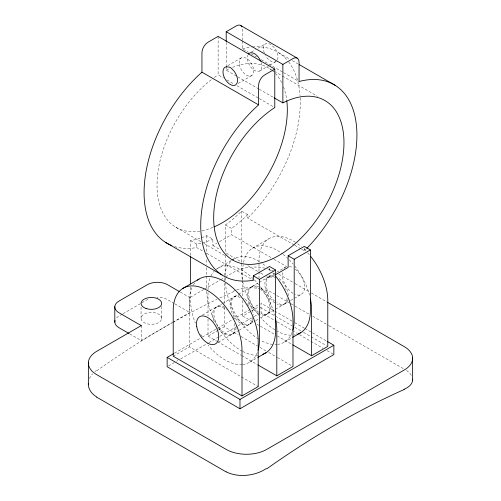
<?xml version="1.0" encoding="UTF-8"?>
<svg xmlns="http://www.w3.org/2000/svg" width="501" height="501" viewBox="0 0 501 501"><rect width="100%" height="100%" fill="white"/><g stroke="black" fill="none" stroke-linecap="round" stroke-linejoin="round"><path stroke-width="0.38" stroke-dasharray="2.5 1.88" d="M227.755 65.662L241.213 57.891M251.333 52.048L255.391 49.705M258.096 48.146L265.53 43.85M238.2 83.416L251.69 75.626M259.787 70.954L269.225 65.506M269.895 65.117L275.963 61.617M190.612 255.328L190.612 240.574A106.437 61.454 -60 0 0 206.8 235.702L212.869 239.202L212.869 245.477L216.858 243.173M219.519 241.639L231.481 234.731L273.295 258.873M122.363 314.083L118.994 316.031A14.304 8.26 0 0 0 115.8 318.843M123.039 313.695L147.319 299.679A14.304 8.26 0 0 1 148.791 298.934M217.666 268.317L231.155 260.526M231.831 260.138L233.854 258.973M252.466 248.227L268.649 238.883M172.883 322.293L189.597 312.643L189.597 297.694L203.826 289.478M204.502 289.09L220.089 280.09M220.766 279.702L224.83 277.354M225.506 276.959L234.311 271.874A28.613 16.52 0 0 1 265.042 268.192M129.784 333.942L139.228 339.39A14.304 8.26 0 0 0 141.451 340.442L172.212 322.682M202.304 315.173L215.787 307.389M217.002 306.687L221.724 303.963M222.4 303.575L233.19 297.344M234.405 296.642L237.775 294.694M238.451 294.306L250.588 287.298M251.803 286.597L258.547 282.702M259.217 282.313L267.985 277.253M269.2 276.552L275.945 272.657M276.621 272.268L285.388 267.208M266.82 276.627L269.519 278.18L274.836 275.112M174.573 353.092L201.59 337.492M202.266 337.104L217.121 328.524M217.797 328.136L259.668 303.963M173.214 356.211L189.403 346.867L258.19 386.584M208.015 319.049L208.015 336.121L218.129 330.278M218.805 329.89L224.197 326.777L238.363 334.95M242.81 300.506L242.81 316.031L250.907 311.359M251.577 310.971L258.998 306.687M168.493 365.943L175.926 361.653M176.602 361.265L177.949 360.488M180.654 358.929L208.341 342.941M209.017 342.552L219.15 336.703M219.826 336.309L237.38 326.176M238.056 325.782L253.594 316.814M254.27 316.425L259.668 313.307M218.311 342.271L231.8 334.48M233.015 333.779L238.407 330.666M239.083 330.278L249.197 324.435M250.412 323.734L255.134 321.009M255.804 320.621L259.856 318.285M260.526 317.897L266.595 314.39M267.81 313.689L283.998 304.345M285.213 303.644L289.929 300.919M290.605 300.531L301.395 294.3M249.749 362.104L257.17 357.827M284.549 342.014L291.964 337.73M278.888 52.855L289.678 59.08M292.377 60.64L297.769 63.752M242.409 41.038L242.409 48.81L248.477 52.317M251.176 53.876L256.568 56.989M261.29 59.713L282.871 72.175M283.547 72.564L299.059 81.519M269.651 68.668L270.997 69.445M271.674 69.839L273.696 71.004M274.373 71.392L281.787 75.676M282.464 76.064L317.534 96.311M226.22 66.332L226.22 70.178L237.011 76.403M237.687 76.797L258.591 88.865M259.267 89.253L273.427 97.432M218.129 36.391L218.129 74.849L223.521 77.962M226.897 79.909L234.311 84.193M237.011 85.752L258.591 98.209M259.267 98.597L274.78 107.552M225.412 251.452L225.412 224.955A106.437 61.454 -60 0 0 241.601 211.14L247.669 214.641L247.669 218.11L294.2 244.976M294.876 245.365L300.944 248.872M301.621 249.26L304.314 250.819A110.445 63.765 -60 0 0 306.336 248.809M225.412 224.955L231.481 228.456L231.481 234.731M273.972 259.261L286.785 266.657M278.844 274.222L294.438 283.228M295.114 283.616L310.708 292.622M311.384 293.01L326.978 302.015M212.869 245.477L220.29 249.761M226.358 253.262L241.87 262.217M247.939 265.724L260.075 272.732M260.752 273.12L264.121 275.068M175.945 227.285L200.895 241.689M203.594 243.248L225.174 255.704M190.612 240.574L196.686 244.081A106.437 61.454 -60 0 0 212.869 239.202M174.68 246.592A110.445 63.765 -60 0 0 196.686 247.544L203.425 251.439M206.8 253.387L253.331 280.253M276.815 295.584L290.373 303.412M291.05 303.8L294.438 305.76M295.114 306.149L309.355 314.371M312.743 316.325L328.337 325.331M329.013 325.719L403.587 368.774M292.045 321.091L261.021 303.18L261.021 312.524L276.533 321.479M294.738 322.65L304.182 328.099M304.858 328.487L326.439 340.949M260.345 307.464L292.045 325.763M294.738 327.322L302.836 331.994M303.506 332.382L326.439 345.621M277.203 321.867L296.761 333.159M299.46 334.718L323.064 348.345M327.109 350.681L333.854 354.576M242.81 316.031L253.6 322.262M256.975 324.203L259.675 325.763M260.345 326.151L274.51 334.33M277.203 335.889L292.045 344.45M180.36 292.121L187.781 296.404A14.304 8.26 0 0 1 189.597 297.694M241.056 336.509L257.245 345.853M259.944 347.412L266.012 350.919M268.711 352.472L276.803 357.144M277.479 357.532L292.985 366.488M174.292 303.568L167.547 299.679A14.304 8.26 0 0 0 156.945 297.262M174.968 303.963L187.781 311.359A14.304 8.26 0 0 1 189.597 312.643M208.015 336.121L216.783 341.181M217.453 341.569L241.056 355.196M241.732 355.591L257.245 364.546M304.314 247.882L304.314 250.819M269.519 268.06L269.519 271.955M269.519 275.068L269.519 278.18M258.998 270.985L258.998 260.896A48.641 28.081 60 0 1 296.987 243.329M258.998 271.761L258.998 277.967M242.81 279.552L242.81 270.239A48.641 28.081 60 0 1 243.148 264.904M242.81 280.328L242.81 296.63M242.409 40.262L242.409 29.384A8.586 4.954 -60 0 0 242.183 27.618M241.601 211.14L241.601 270.941A48.641 28.081 60 0 0 242.352 279.633M226.22 42.485L226.22 65.562M225.412 255.347L225.412 277.172M225.412 277.949L225.412 280.284M224.197 283.315L224.197 303.493M224.197 307.376L224.197 326.777M208.015 292.659L208.015 315.943M206.8 235.702L206.8 254.402M206.8 259.856L206.8 264.534M206.8 267.653L206.8 275.444M206.8 276.226L206.8 288.695M196.686 244.081L196.686 247.544M190.612 287.173L190.612 300.375A48.641 28.081 60 0 0 195.34 323.208M189.403 346.867L189.403 301.076A48.641 28.081 60 0 1 192.371 286.641M161.66 306.512L161.66 318.473A10.302 5.949 0 0 1 146.06 323.464A10.302 5.949 0 0 1 146.373 313.163A10.302 5.949 0 0 1 161.66 318.473M141.451 325.493L141.451 340.442M141.063 307.05L141.063 318.26M252.567 46.975A110.445 63.765 -60 0 1 287.242 60.158M288.689 61.936A110.445 63.765 -60 0 1 300.03 95.591M300.162 97.839A110.445 63.765 -60 0 1 247.669 218.11M242.409 48.81A110.445 63.765 -60 0 1 251.145 47.125M247.669 214.641A106.437 61.454 -60 0 1 231.481 228.456M232.564 67.334A92.134 53.194 -60 0 1 271.448 69.933M272.594 70.848A92.134 53.194 -60 0 1 273.709 71.818M275.306 73.384A92.134 53.194 -60 0 1 281.888 83.034M283.528 86.88A92.134 53.194 -60 0 1 286.71 100.05M212.793 227.448A92.134 53.194 -60 0 1 200.582 231.03M199.868 231.149A92.134 53.194 -60 0 1 157.358 177.486A92.134 53.194 -60 0 1 212.512 78.776M214.271 77.486A92.134 53.194 -60 0 1 218.129 74.849M226.22 70.178A92.134 53.194 -60 0 1 230.034 68.38M236.109 327.541A15.738 9.087 60 0 1 224.617 332.852A15.738 9.087 60 0 1 213.883 313.808A15.738 9.087 60 0 1 224.617 307.169M233.535 316.895A15.738 9.087 60 0 1 234.011 317.878M257.326 352.479A48.641 28.081 60 0 1 242.891 364.484M242.202 364.559A48.641 28.081 60 0 1 208.228 345.214M201.997 336.459A48.641 28.081 60 0 1 200.268 333.541M261.203 62.506A10.302 5.949 60 0 1 254.802 70.641A10.302 5.949 60 0 1 247.701 55.26M276.308 61.372A10.302 5.949 60 0 1 265.467 55.517M264.284 52.931A10.302 5.949 60 0 1 266.707 43.412L269.763 43.963A10.108 4.597 51.2 0 1 271.611 45.04L274.761 48.058A10.302 5.949 60 0 1 277.385 60.007M287.092 298.101A15.738 9.087 60 0 1 277.153 304.251M274.83 302.905A15.738 9.087 60 0 1 264.866 284.374A15.738 9.087 60 0 1 274.83 277.347M284.994 288.444A15.738 9.087 60 0 1 285.426 289.44M295.227 334.831A48.641 28.081 60 0 1 293.88 335.05M291.068 335.2A48.641 28.081 60 0 1 277.191 331.18M274.792 329.796A48.641 28.081 60 0 1 260.915 317.791M258.798 315.267A48.641 28.081 60 0 1 242.478 280.385M260.971 288.037A15.738 9.087 60 0 1 270.935 306.568A15.738 9.087 60 0 1 260.971 313.595M258.641 312.248A15.738 9.087 60 0 1 248.678 293.718A15.738 9.087 60 0 1 258.641 286.691M292.127 332.388A48.641 28.081 60 0 1 277.692 344.394M277.003 344.469A48.641 28.081 60 0 1 274.886 344.544M272.688 344.406A48.641 28.081 60 0 1 261.008 340.53M258.604 339.139A48.641 28.081 60 0 1 225.494 283.103M252.322 317.315A15.738 9.087 60 0 1 241.325 323.815A15.738 9.087 60 0 1 230.072 304.765A15.738 9.087 60 0 1 240.806 297.826M247.419 303.831A15.738 9.087 60 0 1 248.64 305.641M257.696 355.265A48.641 28.081 60 0 1 242.991 351.589M242.396 351.276A48.641 28.081 60 0 1 206.8 291.031M96.737 370.771A858.363 495.577 -60 0 1 172.281 322.688M172.958 322.306A858.363 495.577 -60 0 1 216.989 299.354M219.77 298.032A858.363 495.577 -60 0 1 234.311 291.344M267.421 268.805A28.613 16.52 0 0 1 273.352 271.11M233.785 291.037A28.689 15.124 7 0 1 235.238 290.386M236.773 289.797A28.689 15.124 7 0 1 259.236 288.538M260.808 288.833A28.689 15.124 7 0 1 275.099 294.269M406.493 370.471A28.689 14.16 5 0 1 411.315 375.299M89.466 378.618A28.689 18.875 -4.3 0 1 92.597 373.859M94.952 371.598A28.689 18.875 -4.3 0 1 96.33 370.527M234.493 323.571A15.738 9.087 60 0 1 230.948 334.906A15.738 9.087 60 0 1 218.918 329.671M218.229 328.85A15.738 9.087 60 0 1 217.572 327.992M213.971 321.298A15.738 9.087 60 0 1 215.023 307.965A15.738 9.087 60 0 1 226.483 310.025M193.424 284.756A48.641 28.081 60 0 1 194.626 283.052M260.526 289.309A15.738 9.087 60 0 1 269.72 307.27A15.738 9.087 60 0 1 260.526 314.615M258.203 313.463A15.738 9.087 60 0 1 247.469 293.974A15.738 9.087 60 0 1 258.979 288.225M224.197 280.986A48.641 28.081 60 0 1 224.285 278.268M224.536 275.65A48.641 28.081 60 0 1 231.738 260.526M232.245 260.107A48.641 28.081 60 0 1 261.591 263.012M262.787 263.845A48.641 28.081 60 0 1 266.332 266.613M269.219 269.212A48.641 28.081 60 0 1 271.479 271.461M272.801 272.882A48.641 28.081 60 0 1 274.949 275.356M208.021 289.641A48.641 28.081 60 0 1 210.088 277.949M210.984 275.894A48.641 28.081 60 0 1 214.121 271.266M216.063 269.45A48.641 28.081 60 0 1 253.036 278.556M254.395 279.884A48.641 28.081 60 0 1 258.767 284.7M260.432 286.766A48.641 28.081 60 0 1 274.73 315.267M253.105 319.907A15.738 9.087 60 0 1 234.675 314.966A15.738 9.087 60 0 1 238.971 295.985M243.567 298.082A15.738 9.087 60 0 1 244.338 298.652M245.102 299.279A15.738 9.087 60 0 1 253.425 314.76M295.321 269.212A15.738 9.087 60 0 1 304.514 287.624A15.738 9.087 60 0 1 294.557 294.206M293.004 293.373A15.738 9.087 60 0 1 282.508 271.799M283.954 268.498A15.738 9.087 60 0 1 287.167 266.507M289.221 266.432A15.738 9.087 60 0 1 293.004 267.691M297.581 243.755A48.641 28.081 60 0 1 301.126 246.523M304.019 249.116A48.641 28.081 60 0 1 306.274 251.37M307.601 252.786A48.641 28.081 60 0 1 309.324 254.758M243.561 262.418A48.641 28.081 60 0 1 282.589 253.976M283.178 254.433A48.641 28.081 60 0 1 287.837 258.466M289.196 259.794A48.641 28.081 60 0 1 293.141 264.102M294.82 266.15A48.641 28.081 60 0 1 309.524 295.177M287.9 299.817A15.738 9.087 60 0 1 276.815 302.717M274.517 301.013A15.738 9.087 60 0 1 266.087 283.228A15.738 9.087 60 0 1 275.274 276.327M279.138 278.562A15.738 9.087 60 0 1 288.307 295.609M239.328 64.397A10.302 5.949 60 0 0 251.327 75.82A10.302 5.949 60 0 0 248.703 60.057A10.302 5.949 60 0 0 239.328 64.397"/><path stroke-width="0.75" d="M88.358 384.373L88.376 362.423M226.22 41.715L226.22 31.72L236.34 25.877A8.586 4.954 -60 0 1 241.526 26.252M274.103 97.82L282.871 102.88A92.134 53.194 -60 0 1 334.555 187.073A92.134 53.194 -60 0 1 223.095 251.427A92.134 53.194 -60 0 1 274.78 107.552L274.78 69.094L264.66 74.937A8.586 4.954 -60 0 0 258.591 85.446L258.591 104.878A110.445 63.765 -60 0 0 200.776 222.181A110.445 63.765 -60 0 0 253.331 280.253L253.331 275.844L269.519 266.501L275.588 270.008L275.588 330.748A48.641 28.081 60 0 1 262.994 354.194M226.22 31.72L282.871 64.422L292.985 58.579A8.586 4.954 -60 0 1 299.053 62.086L299.059 81.519A110.445 63.765 -60 0 1 356.812 130.542A110.445 63.765 -60 0 1 306.844 248.296M182.865 288.407L199.054 279.063M275.5 274.73L288.131 267.434L288.131 255.754L304.314 246.411L310.388 249.918L310.388 310.658A48.641 28.081 60 0 1 297.168 334.317M253.331 275.844L259.399 279.351L275.588 270.008M288.131 255.754L294.2 259.261L310.388 249.918M327.109 341.338L333.854 345.233L333.854 354.576L239.979 408.772L167.146 366.726L167.146 357.382L173.897 353.481M257.84 357.432L265.937 352.76M292.64 337.342L300.732 332.67M242.002 395.928L242.002 350.136A48.641 28.081 60 0 0 207.608 290.567A48.641 28.081 60 0 0 173.214 310.42L173.214 356.211L242.002 395.928L258.19 386.584L258.19 340.793A48.641 28.081 60 0 0 235.558 290.405A48.641 28.081 60 0 0 197.444 280.197M257.921 364.935L276.803 375.838L292.985 366.488L292.985 320.703A48.641 28.081 60 0 0 275.788 276.377M292.716 344.845L311.597 355.748L327.786 346.398L327.786 300.613A48.641 28.081 60 0 0 310.589 256.287M167.146 357.382L239.979 399.429L333.854 345.233M240.48 25.369L297.425 58.248M299.116 64.535L335.538 85.558M274.78 69.094L218.129 36.391L208.015 42.228A8.586 4.954 -60 0 0 201.947 52.743L201.941 72.175A110.445 63.765 -60 0 0 145.941 172.031A110.445 63.765 -60 0 0 171.887 245.615M201.941 72.175L258.591 104.878M327.654 302.404L404.263 346.636A28.613 16.52 0 0 1 404.263 369.995L266.689 449.422A28.613 16.52 0 0 1 226.22 449.422L96.737 374.667A28.613 16.52 0 0 1 96.737 351.307L141.451 325.493A14.304 8.26 0 0 1 139.228 324.441L118.994 312.762A14.304 8.26 0 0 1 118.994 301.076L147.319 284.725A14.304 8.26 0 0 1 167.547 284.725L179.69 291.732M165.374 242.271L222.024 274.98M129.108 333.553L118.994 327.71A14.304 8.26 0 0 1 115.011 320.465M96.737 397.199L226.22 471.955M412.624 357.752L412.642 379.99M311.597 355.748L311.597 309.956A48.641 28.081 60 0 0 310.426 298.997M294.2 259.261L294.2 320.001A48.641 28.081 60 0 1 292.866 330.178M282.871 64.422L282.871 102.88M276.803 375.838L276.803 330.046A48.641 28.081 60 0 0 275.469 318.329M259.399 279.351L259.399 340.091A48.641 28.081 60 0 1 258.071 350.268M239.979 399.429L239.979 408.772M190.612 256.105L190.612 284.067M114.81 306.637L114.81 322.156M286.791 100.732A92.134 53.194 -60 0 1 214.071 226.909M241.726 26.547A8.586 4.954 -60 0 1 241.908 26.879M248.371 54.064A10.302 5.949 60 0 1 260.72 61.197M412.636 379.182A28.689 14.16 5 0 1 403.981 389.296M266.689 468.892A858.363 495.577 -60 0 1 404.263 389.465M266.15 468.592A28.689 17.836 -7.5 0 1 226.346 471.861M96.862 397.111A28.689 18.875 -4.3 0 1 88.326 383.278M226.502 66.727L226.239 66.771A10.302 5.949 60 0 0 224.786 78.475A10.302 5.949 60 0 0 235.752 84.807A10.302 5.949 60 0 0 234.293 71.418L231.362 68.274A10.108 6.851 70.7 0 0 229.527 67.197L226.502 66.727M146.06 308.51A10.302 5.949 0 0 0 161.66 303.518A10.302 5.949 0 0 0 146.373 298.214A10.302 5.949 0 0 0 146.06 308.51M196.724 326.665A15.738 9.087 60 0 0 215.054 344.124A15.738 9.087 60 0 0 211.046 320.045A15.738 9.087 60 0 0 196.724 326.665"/></g></svg>
